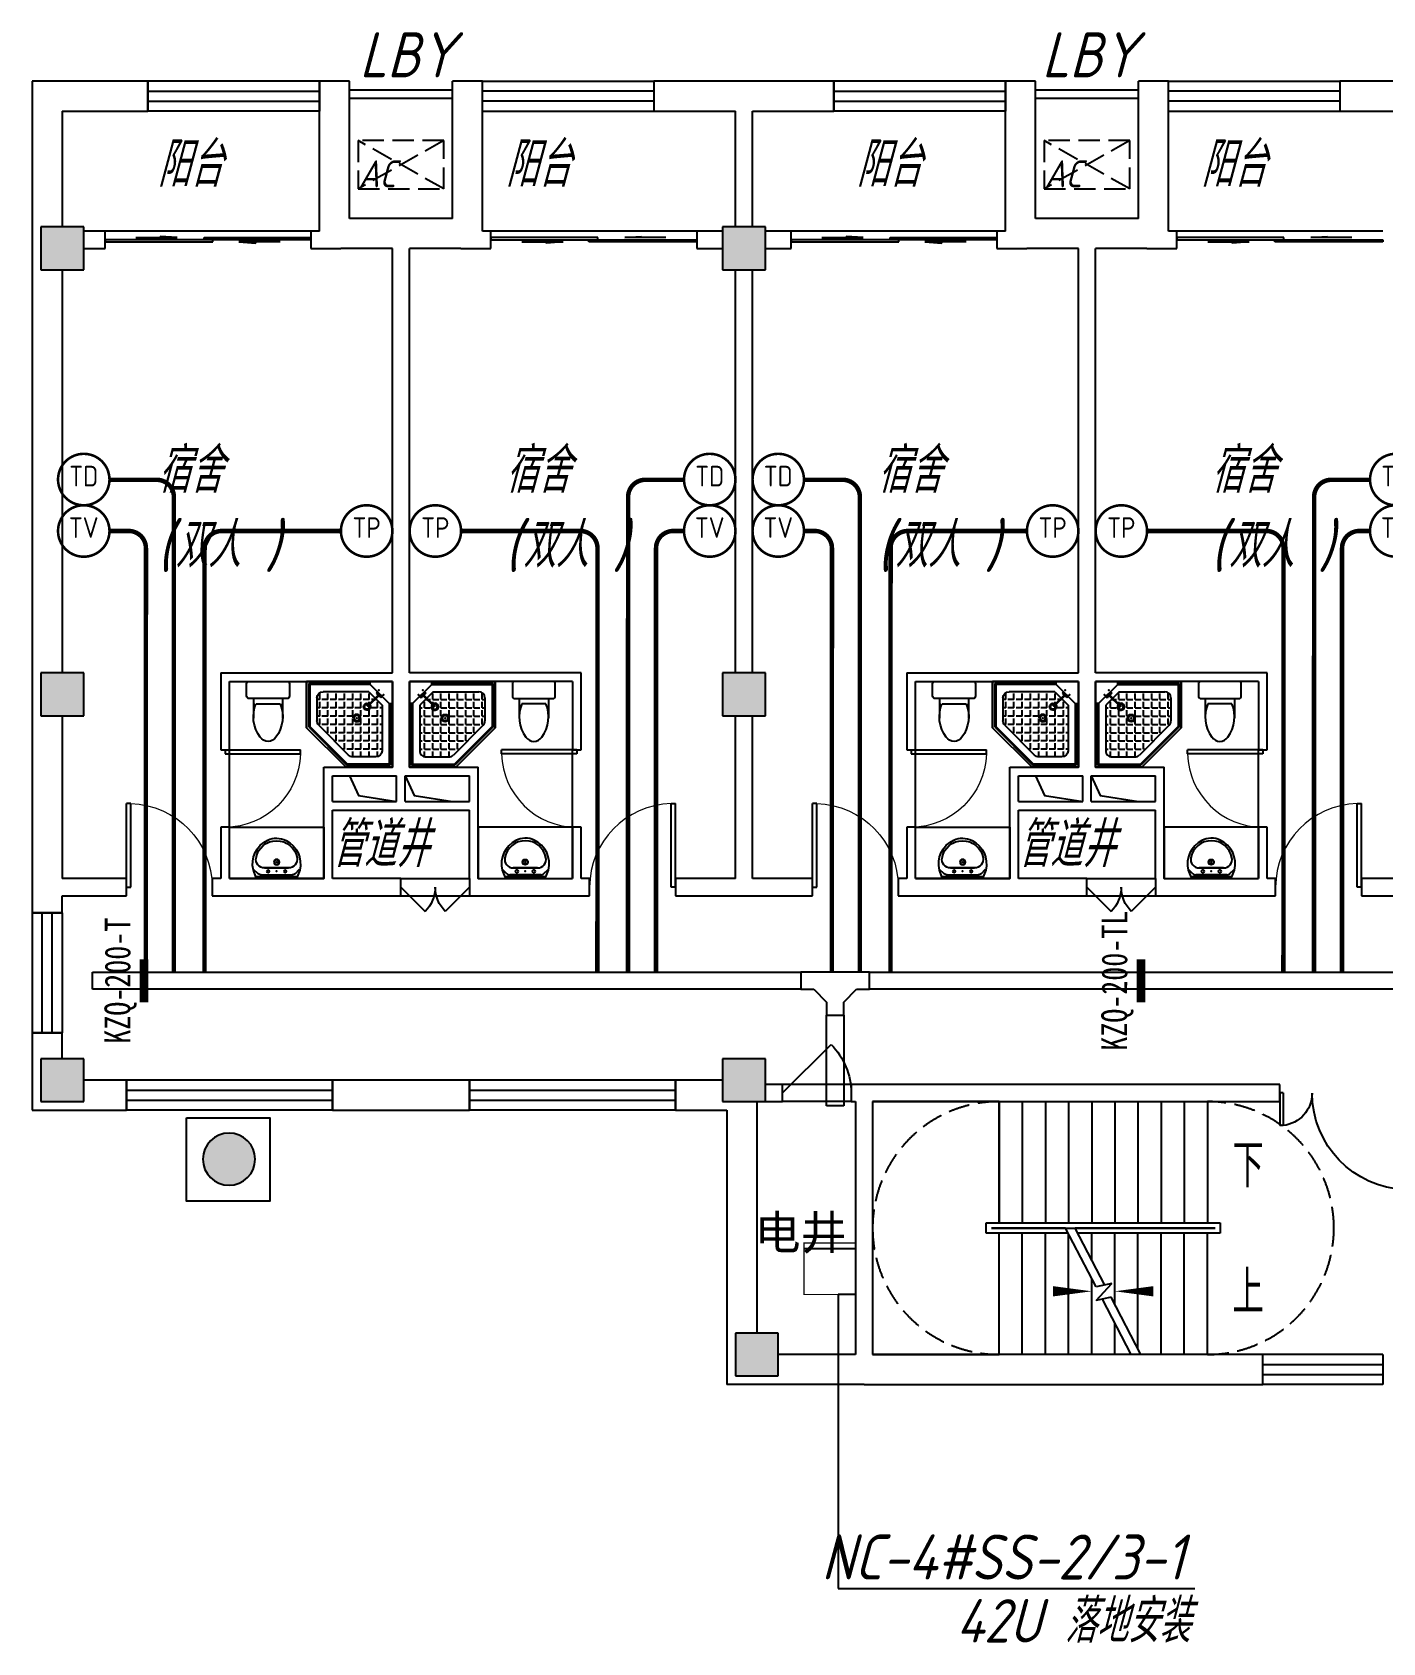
# Model space of a CAD drawing. Extents: x 0 to 2972856, y -1269770 to 0.
# Drawn here: x 2674856 to 2690606, y -1030768 to -1011985 of the extents above; entities that cross this region are included whole.
import ezdxf
from ezdxf.enums import TextEntityAlignment as Align

# ---------------------------------------------------------------- set-up
doc = ezdxf.new("R2010")
doc.units = 0
doc.header["$LTSCALE"] = 1000
doc.header["$PDSIZE"] = 50
doc.linetypes.add('DASH', pattern=[0.35, 0.25, -0.1])
doc.linetypes.add('接地线', pattern=[1.35002, 0.5, -1e-05, 1e-05, 0.5, -0.125, 0.1, -0.125])
for name, color, linetype in [('1-建筑底图', 8, 'Continuous'), ('CABLETRAY_DIM', 3, 'Continuous'), ('CABLETRAY_PDS', 4, 'Continuous'), ('EQUIP-通讯', 3, 'Continuous'), ('PUB_TEXT', 7, 'Continuous'), ('WIRE-综合布线', 4, 'Continuous'), ('抗震支吊架', 2, 'Continuous'), ('洁具', 251, 'Continuous'), ('电-线路-接地网', 6, '接地线'), ('空调外机', 251, 'Continuous'), ('防火分区', 255, 'Continuous')]:
    doc.layers.add(name, color=color, linetype=linetype)
doc.styles.add('_TCH_DIM', font='SIMPLEX', dxfattribs={"bigfont": 'GBCBIG'})
doc.styles.add('_TEL_ATTDEF', font='GBENOR', dxfattribs={"width": 0.8, "height": 3, "bigfont": 'GBCBIG'})
doc.styles.add('_TEL_DIM', font='SIMPLEX', dxfattribs={"width": 0.8, "height": 3.5, "bigfont": 'HZTXT'})
doc.styles.add('kzcad', font='', dxfattribs={"width": 0.8})
doc.styles.get("Standard").update_dxf_attribs({"font": 'gbeitc.shx', "bigfont": 'gbcbig.shx'})
doc.styles.add('黑体', font='')
doc.styles.get('kzcad').set_extended_font_data('SimSun')
doc.styles.get('黑体').set_extended_font_data('SimHei')
doc.linetypes.add('JIEDI', pattern='A,1.25,-0.25,0.25,-0.25,0.625,["/",Standard,S=0.6,R=0,X=0,Y=-0.3],0.625,-0.25,0.25,-0.25', length=4)

# ---------------------------------------------------------------- blocks, each defined once
blk = doc.blocks.new('19寸标准机柜')
at = {"layer": 'CABLETRAY_PDS'}
blk.add_line((-300, 0), (-100, 0), dxfattribs=at)
at = {"layer": '电-线路-接地网', "color": 3, "linetype": 'JIEDI', "const_width": 15}
blk.add_lwpolyline([(-300, 0), (300, 0), (300, -600), (-300, -600)], close=True, dxfattribs=at)
at = {"layer": '电-线路-接地网', "color": 3, "linetype": 'JIEDI'}
blk.add_lwpolyline([(-300, -531), (300, -531)], dxfattribs=at)
blk = doc.blocks.new('$equip$00003204')
at = {"const_width": 0.05}
blk.add_lwpolyline([(0, 0.5, -1), (0, -0.5, -1), (0, 0.5, 0.021884)], format="xyb", dxfattribs=at)
blk.add_circle((0, 0), 0.5)
for p in [(0, 0.5), (-0.5, 0), (0.5, 0), (0, -0.5)]:
    blk.add_point(p)
at = {"color": 7, "style": '_TEL_ATTDEF'}
blk.add_attdef('$TEXT$', text='', height=0.4, dxfattribs=at).set_placement((0, 0), align=Align.MIDDLE_CENTER)
at = {"color": 7, "style": '_TEL_DIM', "flags": 1}
for tag in ['A', 'REMARK']:
    blk.add_attdef(tag, text='', height=0.00002, dxfattribs=at).set_placement((0, 0), align=Align.MIDDLE_CENTER)
blk = doc.blocks.new('$equip$00003208')
at = {"const_width": 0.05}
blk.add_lwpolyline([(0, 0.5, -1), (0, -0.5, -1), (0, 0.5, 0.021884)], format="xyb", dxfattribs=at)
blk.add_circle((0, 0), 0.5)
for p in [(0, 0.5), (-0.5, 0), (0.5, 0), (0, -0.5)]:
    blk.add_point(p)
at = {"color": 7, "style": '_TEL_ATTDEF'}
blk.add_attdef('$TEXT$', text='', height=0.4, dxfattribs=at).set_placement((0, 0), align=Align.MIDDLE_CENTER)
at = {"color": 7, "style": '_TEL_DIM', "flags": 1}
for tag in ['A', 'REMARK']:
    blk.add_attdef(tag, text='', height=0.00002, dxfattribs=at).set_placement((0, 0), align=Align.MIDDLE_CENTER)
blk = doc.blocks.new('$equip$00003209')
at = {"const_width": 0.05}
blk.add_lwpolyline([(0, 0.5, -1), (0, -0.5, -1), (0, 0.5, 0.021884)], format="xyb", dxfattribs=at)
blk.add_circle((0, 0), 0.5)
for p in [(0, 0.5), (-0.5, 0), (0.5, 0), (0, -0.5)]:
    blk.add_point(p)
at = {"color": 7, "style": '_TEL_ATTDEF'}
blk.add_attdef('$TEXT$', text='', height=0.4, dxfattribs=at).set_placement((0, 0), align=Align.MIDDLE_CENTER)
at = {"color": 7, "style": '_TEL_DIM', "flags": 1}
for tag in ['A', 'REMARK']:
    blk.add_attdef(tag, text='', height=0.00002, dxfattribs=at).set_placement((0, 0), align=Align.MIDDLE_CENTER)
blk = doc.blocks.new('A$C2CDD3BEF')
at = {"layer": '防火分区'}
h = blk.add_hatch(color=6, dxfattribs=at)
h.dxf.hatch_style = 1
edge = h.paths.add_edge_path()
edge.add_arc((460, 446), 282, 0, 360)
at = {"layer": '防火分区', "color": 6}
blk.add_lwpolyline([(0, 0), (900, 0), (900, 900), (0, 900)], close=True, dxfattribs=at)
blk.add_circle((460, 446), 282, dxfattribs=at)
blk = doc.blocks.new('1F平面-CAD导入_dwg_Drawing4_t3_dwg_$plan$00001613-474159-1F-927810-1F')
at = {"layer": '洁具'}
for p, q in [((-30, 250), (-170, 250)), ((-200, 170), (-430, 170)), ((-260, -140), (-260, 140)), ((-200, -170), (-200, -220)), ((-170, -250), (-30, -250))]:
    blk.add_line(p, q, dxfattribs=at)
for points in [[(-200, 220), (-200, 170), (-200, -170), (-430, -170)], [(0, -220), (0, 220)]]:
    blk.add_lwpolyline(points, dxfattribs=at)
for centre, radius, start, end in [((-170, 220), 30, 90, 180), ((-30, 220), 30, 0, 90), ((-590, 0), 110, 123.4509, 236.5491), ((-413, -227), 398, 67.4505, 126.6381), ((-413, 227), 398, 233.3619, 292.5495), ((-170, -220), 30, 180, 270), ((-30, -220), 30, 270, 0)]:
    blk.add_arc(centre, radius, start, end, dxfattribs=at)
blk = doc.blocks.new('$lvtry$00000169')
at = {"color": 0}
for p, q in [((259, -36), (259, 0)), ((259, -36), (36, -259)), ((276, -120), (120, -276)), ((144, -151), (291, -298)), ((151, -144), (298, -291)), ((259, -24), (976, -24)), ((259, -36), (964, -36)), ((270, -213), (270, -143)), ((276, -120), (808, -120)), ((366, -213), (366, -143)), ((462, -213), (462, -143)), ((558, -213), (558, -143)), ((655, -213), (655, -143)), ((751, -213), (751, -143)), ((847, -213), (847, -143)), ((964, -36), (976, -24)), ((964, -36), (964, -525)), ((976, -24), (976, -530)), ((36, -259), (0, -259)), ((24, -259), (24, -976)), ((36, -259), (36, -964)), ((120, -276), (120, -808)), ((120, -309), (147, -309)), ((173, -309), (173, -239)), ((173, -309), (243, -309)), ((173, -405), (173, -335)), ((183, -213), (205, -213)), ((220, -213), (243, -213)), ((270, -213), (340, -213)), ((270, -263), (270, -239)), ((270, -405), (270, -335)), ((334, -309), (340, -309)), ((366, -213), (436, -213)), ((366, -309), (366, -239)), ((366, -309), (436, -309)), ((366, -405), (366, -335)), ((462, -213), (532, -213)), ((462, -309), (462, -239)), ((462, -309), (532, -309)), ((462, -405), (462, -335)), ((558, -213), (628, -213)), ((558, -309), (558, -239)), ((558, -309), (628, -309)), ((558, -405), (558, -335)), ((655, -213), (725, -213)), ((655, -309), (655, -239)), ((655, -309), (725, -309)), ((655, -405), (655, -335)), ((751, -213), (821, -213)), ((751, -309), (751, -239)), ((751, -309), (821, -309)), ((751, -405), (751, -335)), ((847, -213), (880, -213)), ((847, -309), (847, -239)), ((847, -309), (880, -309)), ((847, -405), (847, -335)), ((880, -192), (880, -460)), ((120, -405), (147, -405)), ((120, -501), (147, -501)), ((173, -405), (243, -405)), ((173, -501), (173, -431)), ((173, -501), (243, -501)), ((173, -598), (173, -528)), ((270, -405), (340, -405)), ((270, -501), (270, -431)), ((270, -501), (340, -501)), ((270, -598), (270, -528)), ((366, -405), (379, -405)), ((366, -501), (366, -431)), ((366, -501), (436, -501)), ((366, -598), (366, -528)), ((462, -405), (532, -405)), ((462, -501), (462, -431)), ((462, -501), (532, -501)), ((462, -598), (462, -528)), ((859, -511), (511, -859)), ((964, -525), (525, -964)), ((976, -530), (530, -976)), ((558, -405), (628, -405)), ((558, -501), (558, -431)), ((558, -501), (628, -501)), ((558, -598), (558, -528)), ((655, -405), (725, -405)), ((655, -501), (655, -431)), ((655, -501), (725, -501)), ((655, -598), (655, -528)), ((751, -405), (821, -405)), ((751, -501), (751, -431)), ((751, -501), (821, -501)), ((751, -598), (751, -528)), ((847, -405), (880, -405)), ((847, -501), (847, -431)), ((847, -501), (867, -501)), ((964, -525), (976, -530)), ((120, -598), (147, -598)), ((120, -694), (147, -694)), ((173, -598), (243, -598)), ((173, -694), (173, -624)), ((173, -694), (243, -694)), ((173, -790), (173, -720)), ((270, -598), (340, -598)), ((270, -694), (270, -624)), ((270, -694), (340, -694)), ((270, -790), (270, -720)), ((366, -598), (436, -598)), ((366, -694), (366, -624)), ((366, -694), (436, -694)), ((366, -790), (366, -720)), ((462, -598), (532, -598)), ((462, -694), (462, -624)), ((462, -694), (532, -694)), ((462, -790), (462, -720)), ((558, -598), (628, -598)), ((558, -694), (558, -624)), ((558, -694), (628, -694)), ((558, -790), (558, -720)), ((655, -598), (725, -598)), ((655, -694), (655, -624)), ((655, -694), (676, -694)), ((751, -598), (773, -598)), ((120, -790), (147, -790)), ((173, -790), (243, -790)), ((173, -878), (173, -816)), ((192, -880), (460, -880)), ((270, -790), (340, -790)), ((270, -880), (270, -816)), ((366, -790), (436, -790)), ((366, -880), (366, -816)), ((462, -790), (532, -790)), ((462, -880), (462, -816)), ((558, -790), (580, -790)), ((36, -964), (24, -976)), ((24, -976), (530, -976)), ((36, -964), (525, -964)), ((525, -964), (530, -976))]:
    blk.add_line(p, q, dxfattribs=at)
blk.add_lwpolyline([(0, 0), (0, -1000), (540, -1000), (1000, -540), (1000, 0)], close=True)
for points in [[(0, 0), (0, -1000)], [(0, 0), (1000, 0)], [(1000, 0), (1000, -540)], [(136, -190), (148, -178), (132, -162), (121, -174)], [(190, -136), (178, -148), (162, -132), (174, -121)], [(1000, -540), (540, -1000)], [(0, -1000), (540, -1000)]]:
    blk.add_lwpolyline(points, close=True, dxfattribs=at)
for radius in [43.8, 31.1]:
    blk.add_circle((416, -428), radius, dxfattribs=at)
for centre, radius, start, end in [((808, -192), 72, 0, 90), ((296, -296), 40.6, 142.583, 128.4197), ((296, -296), 28.6, 145.828, 125.6599), ((808, -460), 72, 315, 0), ((192, -808), 72, 180, 270), ((460, -808), 72, 270, 315)]:
    blk.add_arc(centre, radius, start, end, dxfattribs=at)
for p in [(103, -156, 0), (156, -102, 0), (416, -428, 0)]:
    blk.add_point(p, dxfattribs=at)
blk = doc.blocks.new('$lvtry$00000178')
at = {"color": 0}
for p, q in [((-238, 0), (238, 0)), ((-214, -36), (-272, -91)), ((-180, -23), (180, -23)), ((-142, -105), (140, -105)), ((140, -105), (-142, -105)), ((216, -37), (268, -91))]:
    blk.add_line(p, q, dxfattribs=at)
blk.add_lwpolyline([(-104, -430, 0.224698), (110, -425, 0.348046), (269, -79), (239, 0), (-241, 0), (-271, -79, 0.356844)], format="xyb", close=True, dxfattribs=at)
for centre, radius in [((-100, -65), 16.3), ((1, -172), 31.6), ((100, -65), 16.3)]:
    blk.add_circle(centre, radius, dxfattribs=at)
at = {"color": 0, "lineweight": 13}
blk.add_circle((1, -172), 23, dxfattribs=at)
at = {"color": 0}
for centre, radius, start, end in [((-142, -205), 100, 90, 190.5602), ((-180, -73), 50, 90, 133.181), ((140, -205), 100, 349.4398, 90), ((180, -73), 50, 44.5607, 90), ((-1, -179), 243, 190.5602, 349.4398)]:
    blk.add_arc(centre, radius, start, end, dxfattribs=at)
for p in [(0, -65), (1, -172)]:
    blk.add_point(p, dxfattribs=at)
blk = doc.blocks.new('A$C70365C93')
at = {"layer": '洁具'}
blk.add_lwpolyline([(-1900, 2300), (-1900, 1700), (-800, 1700), (-800, 2300)], close=True, dxfattribs=at)
blk.add_blockref('$lvtry$00000178', (-1350, 2280), dxfattribs=at)
at = {"layer": '洁具', "rotation": 180}
blk.add_blockref('$lvtry$00000169', (0, 0), dxfattribs=at)
at = {"layer": '洁具', "extrusion": (0, 0, -1), "xscale": -1, "zscale": -1, "rotation": 90}
blk.add_blockref('1F平面-CAD导入_dwg_Drawing4_t3_dwg_$plan$00001613-474159-1F-927810-1F', (1450, 0), dxfattribs=at)
blk = doc.blocks.new('A$Cf5a72a1b')
at = {"layer": '空调外机', "linetype": 'DASH'}
for p, q in [((1000, 563), (0, 0)), ((1000, 0), (0, 563))]:
    blk.add_line(p, q, dxfattribs=at)
blk.add_lwpolyline([(1000, 563), (0, 563), (0, 0), (1000, 0)], close=True, dxfattribs=at)
at = {"layer": 'PUB_TEXT'}
blk.add_text('AC', height=315, dxfattribs=at).set_placement((5, 18))
blk = doc.blocks.new('$WINLIB2D$00000001')
at = {"color": 0}
for points in [[(-0.5, 0.5), (-0.5, -0.5)], [(-0.5, 0.5), (0.5, 0.5)], [(0.5, -0.5), (0.5, 0.5)], [(0.5, 0.1667), (-0.5, 0.1667)], [(0.5, -0.1667), (-0.5, -0.1667)], [(-0.5, -0.5), (0.5, -0.5)]]:
    blk.add_lwpolyline(points, dxfattribs=at)
blk = doc.blocks.new('$DorLib2D$00000131')
at = {"color": 0, "linetype": 'Continuous'}
for p, q in [((0.15, 0.125), (0.2319, 0.1973)), ((0.2319, 0.1973), (0.2319, 0.125)), ((-0.5, 0.125), (-0.5, 0)), ((0.0192, 0.125), (-0.5, 0.125)), ((0.0192, 0), (0.0192, 0.125)), ((0.35, 0.125), (0.15, 0.125)), ((-0.5, 0), (0.0192, 0)), ((-0.024, 0), (0.5, 0)), ((-0.024, -0.125), (-0.024, 0)), ((0.5, 0), (0.5, -0.125)), ((-0.35, -0.125), (-0.15, -0.125)), ((-0.2319, -0.1973), (-0.2319, -0.125)), ((-0.15, -0.125), (-0.2319, -0.1973)), ((0.5, -0.125), (-0.024, -0.125))]:
    blk.add_line(p, q, dxfattribs=at)
blk = doc.blocks.new('$DorLib2D$00000116')
at = {"color": 0}
for p, q in [((-0.5, 0), (-0.146, 0.354)), ((0.5, 0), (0.146, 0.354))]:
    blk.add_line(p, q, dxfattribs=at)
for centre, start, end in [((-0.5, 0), 0, 45), ((0.5, 0), 135, 180)]:
    blk.add_arc(centre, 0.5, start, end, dxfattribs=at)
blk = doc.blocks.new('$DorLib2D$00000001')
for p, q in [((0.45, 0.975), (0.5, 0.975)), ((0.45, 0), (0.45, 0.975)), ((0.5, 0), (0.5, 0.975)), ((0.5, 0), (0.45, 0))]:
    blk.add_line(p, q)
at = {"lineweight": 13}
blk.add_arc((0.475, 0), 0.975, 91.4693, 180, dxfattribs=at)
blk = doc.blocks.new('$DorLib2D$00000114')
at = {"color": 0}
blk.add_line((0.5, 0), (-0.207, 0.707), dxfattribs=at)
blk.add_arc((0.5, 0), 1, 135, 180, dxfattribs=at)
blk = doc.blocks.new('$DorLib2D$00000225')
at = {"color": 0}
for p, q in [((0.475, -0.001), (0.475, 0.752)), ((0.475, 0.752), (0.5, 0.752)), ((0.5, -0.001), (0.5, 0.752)), ((-0.5, 0), (-0.5, 0.252)), ((-0.475, 0.252), (-0.5, 0.252)), ((-0.475, 0), (-0.475, 0.252)), ((-0.475, 0), (-0.5, 0)), ((0.475, -0.001), (0.5, -0.001))]:
    blk.add_line(p, q, dxfattribs=at)
for centre, radius, start, end in [((0.505, -0.002), 0.755, 92.2493, 179.7238), ((-0.501, 0.003), 0.251, 359.7899, 84.0974)]:
    blk.add_arc(centre, radius, start, end, dxfattribs=at)
blk = doc.blocks.new('1-二层建筑底图')
at = {"layer": '1-建筑底图'}
for points in [[(-500, 75700), (-500, 75200), (0, 75200), (0, 75700)], [(7450, 75700), (7450, 75200), (7950, 75200), (7950, 75700)], [(-500, 70500), (-500, 70000), (0, 70000), (0, 70500)], [(7450, 70500), (7450, 70000), (7950, 70000), (7950, 70500)], [(-500, 66000), (-500, 65500), (0, 65500), (0, 66000)], [(7450, 66000), (7450, 65500), (7950, 65500), (7950, 66000)], [(7600, 62800), (7600, 62300), (8100, 62300), (8100, 62800)]]:
    blk.add_hatch(color=256, dxfattribs=at).paths.add_polyline_path(points)
for p, q in [((750, 77400), (-600, 77400)), ((-600, 77400), (-600, 75600)), ((750, 77050), (750, 77400)), ((3100, 77400), (2750, 77400)), ((2750, 77400), (2750, 77050)), ((3100, 75800), (3100, 77400)), ((4300, 75800), (4300, 77400)), ((4650, 77400), (4300, 77400)), ((4650, 77050), (4650, 77400)), ((7700, 77400), (6650, 77400)), ((6650, 77400), (6650, 77050)), ((8750, 77400), (7700, 77400)), ((8750, 77050), (8750, 77400)), ((11100, 77400), (10750, 77400)), ((10750, 77400), (10750, 77050)), ((11100, 75800), (11100, 77400)), ((12300, 75800), (12300, 77400)), ((12650, 77400), (12300, 77400)), ((12650, 77050), (12650, 77400)), ((15700, 77400), (14650, 77400)), ((14650, 77400), (14650, 77050)), ((-250, 77050), (750, 77050)), ((-250, 77050), (-250, 75700)), ((2750, 75650), (2750, 77050)), ((4650, 75650), (4650, 77050)), ((6650, 77050), (7600, 77050)), ((7600, 75700), (7600, 77050)), ((7800, 77050), (8750, 77050)), ((7800, 75700), (7800, 77050)), ((10750, 75650), (10750, 77050)), ((12650, 75650), (12650, 77050)), ((14650, 77050), (15600, 77050)), ((-500, 75700), (-500, 75200)), ((0, 75700), (-500, 75700)), ((0, 75200), (0, 75700)), ((3700, 75800), (3100, 75800)), ((4300, 75800), (3700, 75800)), ((7450, 75700), (7450, 75200)), ((7950, 75700), (7450, 75700)), ((7950, 75200), (7950, 75700)), ((11700, 75800), (11100, 75800)), ((12300, 75800), (11700, 75800)), ((-600, 75600), (-600, 70250)), ((250, 75650), (0, 75650)), ((250, 75450), (250, 75650)), ((2650, 75650), (250, 75650)), ((2750, 75650), (2650, 75650)), ((2650, 75650), (2650, 75450)), ((4750, 75650), (4650, 75650)), ((7150, 75650), (4750, 75650)), ((4750, 75450), (4750, 75650)), ((7450, 75650), (7150, 75650)), ((7150, 75650), (7150, 75450)), ((8250, 75650), (7950, 75650)), ((8250, 75450), (8250, 75650)), ((10650, 75650), (8250, 75650)), ((10750, 75650), (10650, 75650)), ((10650, 75650), (10650, 75450)), ((12750, 75650), (12650, 75650)), ((15150, 75650), (12750, 75650)), ((12750, 75450), (12750, 75650)), ((0, 75450), (250, 75450)), ((2650, 75450), (3000, 75450)), ((3600, 75450), (3000, 75450)), ((3600, 70500), (3600, 75450)), ((4400, 75450), (3800, 75450)), ((3800, 70500), (3800, 75450)), ((4400, 75450), (4750, 75450)), ((7150, 75450), (7450, 75450)), ((7950, 75450), (8250, 75450)), ((10650, 75450), (11000, 75450)), ((11600, 75450), (11000, 75450)), ((11600, 70500), (11600, 75450)), ((12400, 75450), (11800, 75450)), ((11800, 70500), (11800, 75450)), ((12400, 75450), (12750, 75450)), ((-500, 75200), (0, 75200)), ((-250, 75200), (-250, 70500)), ((7450, 75200), (7950, 75200)), ((7600, 70500), (7600, 75200)), ((7800, 70500), (7800, 75200)), ((-500, 70500), (-500, 70000)), ((0, 70500), (-500, 70500)), ((0, 70000), (0, 70500)), ((1600, 70500), (3600, 70500)), ((1600, 70500), (1600, 69600)), ((5800, 70500), (3800, 70500)), ((5800, 69600), (5800, 70500)), ((7450, 70500), (7450, 70000)), ((7950, 70500), (7450, 70500)), ((7950, 70000), (7950, 70500)), ((9600, 70500), (11600, 70500)), ((9600, 70500), (9600, 69600)), ((13800, 70500), (11800, 70500)), ((13800, 69600), (13800, 70500)), ((-600, 70250), (-600, 68000)), ((1700, 70400), (3600, 70400)), ((1700, 69600), (1700, 70400)), ((3600, 69400), (3600, 70400)), ((3800, 69400), (3800, 70400)), ((5700, 70400), (3800, 70400)), ((5700, 70400), (5700, 69600)), ((9700, 70400), (11600, 70400)), ((9700, 69600), (9700, 70400)), ((11600, 69400), (11600, 70400)), ((11800, 69400), (11800, 70400)), ((13700, 70400), (11800, 70400)), ((13700, 70400), (13700, 69600)), ((-500, 70000), (0, 70000)), ((-250, 70000), (-250, 68100)), ((7450, 70000), (7950, 70000)), ((7600, 68100), (7600, 70000)), ((7800, 68100), (7800, 70000)), ((1600, 69600), (1700, 69600)), ((1700, 68700), (1700, 69600)), ((5700, 68700), (5700, 69600)), ((5700, 69600), (5800, 69600)), ((9600, 69600), (9700, 69600)), ((9700, 68700), (9700, 69600)), ((13700, 68700), (13700, 69600)), ((13700, 69600), (13800, 69600)), ((2800, 69400), (3600, 69400)), ((2800, 68900), (2800, 69400)), ((3800, 69400), (4600, 69400)), ((4600, 68900), (4600, 69400)), ((10800, 69400), (11600, 69400)), ((10800, 68900), (10800, 69400)), ((11800, 69400), (12600, 69400)), ((12600, 68900), (12600, 69400)), ((2900, 69300), (3650, 69300)), ((2900, 69000), (2900, 69300)), ((3650, 69000), (3650, 69300)), ((3750, 69300), (4500, 69300)), ((3750, 69000), (3750, 69300)), ((4500, 69000), (4500, 69300)), ((10900, 69300), (11650, 69300)), ((10900, 69000), (10900, 69300)), ((11650, 69000), (11650, 69300)), ((11750, 69300), (12500, 69300)), ((11750, 69000), (11750, 69300)), ((12500, 69000), (12500, 69300)), ((2900, 69000), (3650, 69000)), ((3750, 69000), (4500, 69000)), ((10900, 69000), (11650, 69000)), ((11750, 69000), (12500, 69000)), ((2800, 68100), (2800, 68900)), ((2900, 68900), (3700, 68900)), ((2900, 68100), (2900, 68900)), ((3700, 68900), (4500, 68900)), ((4500, 68100), (4500, 68900)), ((4600, 68100), (4600, 68900)), ((10800, 68100), (10800, 68900)), ((10900, 68900), (11700, 68900)), ((10900, 68100), (10900, 68900)), ((11700, 68900), (12500, 68900)), ((12500, 68100), (12500, 68900)), ((12600, 68100), (12600, 68900)), ((1700, 68700), (1600, 68700)), ((1600, 68700), (1600, 68100)), ((1700, 68100), (1700, 68700)), ((5800, 68700), (5700, 68700)), ((5700, 68700), (5700, 68100)), ((5800, 68100), (5800, 68700)), ((9700, 68700), (9600, 68700)), ((9600, 68700), (9600, 68100)), ((9700, 68100), (9700, 68700)), ((13800, 68700), (13700, 68700)), ((13700, 68700), (13700, 68100)), ((13800, 68100), (13800, 68700)), ((-600, 68000), (-600, 67700)), ((500, 68100), (-250, 68100)), ((500, 67900), (500, 68100)), ((1600, 68100), (1500, 68100)), ((1500, 68100), (1500, 67900)), ((1700, 68100), (2800, 68100)), ((3700, 68100), (2900, 68100)), ((3700, 68100), (4500, 68100)), ((3700, 67900), (3700, 68100)), ((4500, 68100), (4500, 67900)), ((4600, 68100), (5700, 68100)), ((5900, 68100), (5800, 68100)), ((5900, 67900), (5900, 68100)), ((7600, 68100), (6900, 68100)), ((6900, 68100), (6900, 67900)), ((8500, 68100), (7800, 68100)), ((8500, 67900), (8500, 68100)), ((9600, 68100), (9500, 68100)), ((9500, 68100), (9500, 67900)), ((9700, 68100), (10800, 68100)), ((11700, 68100), (10900, 68100)), ((11700, 68100), (12500, 68100)), ((11700, 67900), (11700, 68100)), ((12500, 68100), (12500, 67900)), ((12600, 68100), (13700, 68100)), ((13900, 68100), (13800, 68100)), ((13900, 67900), (13900, 68100)), ((15600, 68100), (14900, 68100)), ((14900, 68100), (14900, 67900)), ((-250, 67700), (-250, 67900)), ((-250, 67900), (500, 67900)), ((1500, 67900), (1600, 67900)), ((1600, 67900), (2800, 67900)), ((2800, 67900), (3700, 67900)), ((3700, 67900), (4500, 67900)), ((4500, 67900), (4600, 67900)), ((4600, 67900), (5800, 67900)), ((5800, 67900), (5900, 67900)), ((6900, 67900), (7700, 67900)), ((7700, 67900), (8500, 67900)), ((9500, 67900), (9600, 67900)), ((9600, 67900), (10800, 67900)), ((10800, 67900), (11700, 67900)), ((11700, 67900), (12500, 67900)), ((12500, 67900), (12600, 67900)), ((12600, 67900), (13800, 67900)), ((13800, 67900), (13900, 67900)), ((14900, 67900), (15700, 67900)), ((-600, 67700), (-250, 67700)), ((-250, 66300), (-600, 66300)), ((-600, 66300), (-600, 65400)), ((-250, 66000), (-250, 66300)), ((-500, 66000), (-500, 65500)), ((0, 66000), (-500, 66000)), ((0, 65500), (0, 66000)), ((7450, 66000), (7450, 65500)), ((7950, 66000), (7450, 66000)), ((7950, 65500), (7950, 66000)), ((500.5, 65750), (0, 65750)), ((500.5, 65400), (500.5, 65750)), ((4500, 65750), (2900.5, 65750)), ((2900.5, 65750), (2900.5, 65400)), ((4500, 65400), (4500, 65750)), ((7450, 65750), (6900, 65750)), ((6900, 65750), (6900, 65400)), ((8150, 65700), (7950, 65700)), ((8150, 65500), (8150, 65700)), ((8950, 65700, 100), (8150, 65700, 100)), ((9100, 65700), (8950, 65700)), ((8950, 65700), (8950, 65500)), ((13950, 65700), (9100, 65700)), ((13950, 65500), (13950, 65700)), ((-600, 65400), (500.5, 65400)), ((-500, 65500), (0, 65500)), ((2900.5, 65400), (4500, 65400)), ((6900, 65400), (7500, 65400)), ((7450, 65500), (7950, 65500)), ((7500, 65400), (7500, 62200)), ((7850, 65500), (7850, 62800)), ((7950, 65500), (8150, 65500)), ((8950, 65500, 100), (8150, 65500, 100)), ((8950, 65500), (9000, 65500)), ((9000, 65500), (9000, 62550)), ((9200, 65500), (9200, 62550)), ((9200, 65500), (13950, 65500)), ((10675, 65500), (9200, 65500)), ((9200, 65500), (9200, 62550)), ((10675, 65500), (13105, 65500)), ((10675, 65500), (10675, 64085)), ((10675, 64085), (10675, 65500)), ((10945, 65500), (10945, 64085)), ((11215, 65500), (11215, 64085)), ((11485, 65500), (11485, 64085)), ((11755, 65500), (11755, 64085)), ((12025, 65500), (12025, 64085)), ((12295, 65500), (12295, 64085)), ((12565, 65500), (12565, 64085)), ((12835, 65500), (12835, 64085)), ((13105, 65500), (13105, 64085)), ((10525, 63965), (10525, 64085)), ((10525, 64085), (13255, 64085)), ((13255, 64085), (13255, 63965)), ((11481.6, 63965), (10525, 63965)), ((11450.4, 64025), (10585, 64025)), ((10585, 64025), (10585, 64025)), ((10585, 64025), (11450.4, 64025)), ((11450.4, 64025), (10675, 64025)), ((10675, 64025), (13105, 64025)), ((10675, 62550), (10675, 63965)), ((10675, 62550), (10675, 63965)), ((10945, 62550), (10945, 63965)), ((11215, 62550), (11215, 63965)), ((11807.2, 63338.3), (11450.4, 64025)), ((11485, 62550), (11485, 63958.5)), ((13105, 64025), (11563.1, 64025)), ((11908.3, 63360.7), (11563.1, 64025)), ((13195, 64025), (11563.1, 64025)), ((11563.1, 64025), (13195, 64025)), ((13255, 63965), (11594.3, 63965)), ((11755, 63655.7), (11755, 63965)), ((12025, 63136.1), (12025, 63965)), ((12295, 62616.5), (12295, 63965)), ((12565, 62550), (12565, 63965)), ((12835, 62550), (12835, 63965)), ((13105, 64025), (13105, 64025)), ((13105, 62550), (13105, 63965)), ((13195, 64025), (13195, 64025)), ((11755, 62550), (11755, 63438.9)), ((11989.6, 63378.6), (11807.2, 63338.3)), ((11807.7, 63180.5), (11989.6, 63378.6)), ((11982, 63218.9), (11807.7, 63180.5)), ((12216.9, 62550), (11880.9, 63196.6)), ((12329.6, 62550), (11982, 63218.9)), ((7600, 62800), (7600, 62300)), ((8100, 62800), (7600, 62800)), ((8100, 62300), (8100, 62800)), ((12025, 62550), (12025, 62919.3)), ((9000, 62550), (8100, 62550)), ((13750, 62550), (9200, 62550)), ((9200, 62550), (10675, 62550)), ((12216.9, 62550), (10675, 62550)), ((13105, 62550), (12329.6, 62550)), ((13750, 62200), (13750, 62550)), ((9100, 62200), (7500, 62200)), ((7600, 62300), (8100, 62300)), ((9100, 62200), (13750, 62200))]:
    blk.add_line(p, q, dxfattribs=at)
at = {"layer": '1-建筑底图', "color": 9, "linetype": 'DASH'}
for p, q in [((9200, 64025), (9200, 64025)), ((14580, 64025), (14580, 64025))]:
    blk.add_line(p, q, dxfattribs=at)
at = {"layer": '1-建筑底图'}
for points in [[(3100, 77300), (4300, 77300)], [(3100, 77200), (4300, 77200)], [(11100, 77300), (12300, 77300)], [(11100, 77200), (12300, 77200)], [(3100, 69300), (3203.6, 69069.7), (3650, 69000)], [(3750, 69300), (3853.6, 69069.7), (4300, 69000)], [(11100, 69300), (11203.6, 69069.7), (11650, 69000)], [(11750, 69300), (11853.6, 69069.7), (12300, 69000)]]:
    blk.add_lwpolyline(points, dxfattribs=at)
at = {"layer": '1-建筑底图', "color": 9, "linetype": 'DASH'}
for points in [[(10675, 65500, 0.4142136), (9200, 64025)], [(13105, 65500, -0.4142136), (14580, 64025)], [(10675, 62550, -0.4142136), (9200, 64025)], [(13105, 62550, 0.4142136), (14580, 64025)]]:
    blk.add_lwpolyline(points, format="xyb", dxfattribs=at)
at = {"layer": '1-建筑底图'}
for points in [[(13240, 64762.5, 0, 0, 0), (9937.5, 64762.5, 0, 0, 0), (9937.5, 63287.5, 0, 0, 0), (11755, 63287.5, 0, 120, 0), (11305, 63287.5, 0, 0, 0)], [(13240, 63287.5, 0, 0, 0), (12025, 63287.5, 0, 120, 0), (12475, 63287.5, 0, 0, 0)]]:
    blk.add_lwpolyline(points, format="xyseb", dxfattribs=at)
for name, p, xscale, yscale, zscale, rotation in [('$WINLIB2D$00000001', (1750, 77225), 2000, 350, 2000, 180), ('$WINLIB2D$00000001', (5650, 77225), -2000, 350, -2000, 180.000000000002), ('$WINLIB2D$00000001', (9750, 77225), 2000, 350, 2000, 179.999999999998), ('$WINLIB2D$00000001', (13650, 77225), -2000, 350, -2000, 179.9999999999959), ('$DorLib2D$00000131', (1450, 75550), 2400, -200, 2400, 180), ('$DorLib2D$00000131', (5950, 75550), -2400, -200, -2400, 180), ('$DorLib2D$00000131', (9450, 75550), 2400, -200, 2400, 180), ('$DorLib2D$00000131', (13950, 75550), -2400, -200, -2400, 180), ('$DorLib2D$00000001', (1650, 69150), 900, -900, 900, 90), ('$DorLib2D$00000001', (5750, 69150), 900, 900, 900, 90), ('$DorLib2D$00000001', (9650, 69150), 900, -900, 900, 90), ('$DorLib2D$00000001', (13750, 69150), 900, 900, 900, 90), ('$WINLIB2D$00000001', (-425, 67000), 1400, 350, 1400, 270.0000000000056), ('$DorLib2D$00000114', (8550, 65600), 800, -800, 200, 180), ('$WINLIB2D$00000001', (1700.5, 65575), 2400, 350, 2400, 179.9999999999996), ('$WINLIB2D$00000001', (5700, 65575), 2400, 350, 2400, 179.9999999999996), ('$DorLib2D$00000225', (14700, 65600), -1500, 1500, 200, 180.0000000000005), ('A$C2CDD3BEF', (1198.6, 65309.8), -1.08, 1.08, 1.08, 180), ('$WINLIB2D$00000001', (14450, 62375), 1400, -350, 1400, 180)]:
    blk.add_blockref(name, p, dxfattribs=dict(at, xscale=xscale, yscale=yscale, zscale=zscale, rotation=rotation))
for p in [(3200.5, 76143.8), (11200.5, 76143.8)]:
    blk.add_blockref('A$Cf5a72a1b', p, dxfattribs=at)
at = {"layer": '1-建筑底图', "xscale": -1, "rotation": 180}
for p in [(3600, 70400), (11600, 70400)]:
    blk.add_blockref('A$C70365C93', p, dxfattribs=at)
at = {"layer": '1-建筑底图', "rotation": 180}
for p in [(3800, 70400), (11800, 70400)]:
    blk.add_blockref('A$C70365C93', p, dxfattribs=at)
at = {"layer": '1-建筑底图'}
for name, p, xscale, yscale, zscale in [('$DorLib2D$00000001', (1000, 68000), -1000, 1000, -1000), ('$DorLib2D$00000001', (6400, 68000), 1000, 1000, 1000), ('$DorLib2D$00000001', (9000, 68000), -1000, 1000, -1000), ('$DorLib2D$00000001', (14400, 68000), 1000, 1000, 1000), ('$DorLib2D$00000116', (4100, 68000), 800, -800, 200), ('$DorLib2D$00000116', (12100, 68000), 800, -800, 200)]:
    blk.add_blockref(name, p, dxfattribs=dict(at, xscale=xscale, yscale=yscale, zscale=zscale))
for s, p in [('LBY', (3214.7, 77445.1)), ('LBY', (11172.4, 77445.1)), ('阳台', (856.7, 76168.1)), ('阳台', (4917.2, 76168.1)), ('阳台', (9007.2, 76168.1)), ('阳台', (13027, 76168.1)), ('宿舍', (856.7, 72600.3)), ('宿舍', (4911.2, 72600.3)), ('宿舍', (9250.7, 72600.3)), ('宿舍', (13140.6, 72600.3)), ('(', (856.7, 71728.2)), ('双人', (1066.7, 71728.2)), (')', (2116.7, 71728.2)), ('(', (4911.2, 71728.2)), ('双人', (5121.2, 71728.2)), (')', (6171.2, 71728.2)), ('(', (9250.7, 71728.2)), ('双人', (9460.7, 71728.2)), (')', (10510.7, 71728.2)), ('(', (13140.6, 71728.2)), ('双人', (13350.6, 71728.2)), (')', (14400.6, 71728.2)), ('管道井', (2885.3, 68237)), ('管道井', (10885.3, 68237))]:
    blk.add_text(s, height=525, dxfattribs=at).set_placement(p)
at = {"layer": '1-建筑底图', "color": 7, "style": '_TCH_DIM'}
for s, p in [('下', (13397.5, 64500)), ('上', (13397.5, 63025))]:
    blk.add_text(s, height=506.4, dxfattribs=at).set_placement(p)
at = {"layer": '1-建筑底图', "style": '黑体'}
blk.add_text('电井', height=394.3, dxfattribs=at).set_placement((7822.7, 63776.1))

msp = doc.modelspace()

# ---------------------------------------------------------------- linework, layer by layer
at = {"layer": 'CABLETRAY_DIM', "linetype": 'ByBlock'}
for p, q in [((2684256, -1026706), (2684256, -1030135)), ((2684256, -1030135), (2688415, -1030135))]:
    msp.add_line(p, q, dxfattribs=at)
at = {"layer": 'CABLETRAY_PDS', "linetype": 'ByBlock'}
for p, q in [((2675560, -1023147), (2675560, -1022947)), ((2675560, -1022947), (2683819, -1022947)), ((2683819, -1022947), (2683819, -1023147)), ((2684619, -1022947), (2683819, -1022947)), ((2683819, -1022947), (2683819, -1023147)), ((2684619, -1023147), (2684619, -1022947)), ((2684619, -1022947), (2771300, -1022947)), ((2684619, -1023147), (2684619, -1022947)), ((2683819, -1023147), (2675560, -1023147)), ((2683819, -1023147), (2683969, -1023147)), ((2683969, -1023147), (2684119, -1023297)), ((2684319, -1023297), (2684469, -1023147)), ((2684469, -1023147), (2684619, -1023147)), ((2771300, -1023147), (2684619, -1023147)), ((2684119, -1023297), (2684119, -1023447)), ((2684119, -1024506), (2684119, -1023447)), ((2684119, -1023447), (2684319, -1023447)), ((2684119, -1023447), (2684319, -1023447)), ((2684319, -1023447), (2684319, -1023297)), ((2684319, -1023447), (2684319, -1024506)), ((2684319, -1024506), (2684119, -1024506))]:
    msp.add_line(p, q, dxfattribs=at)
at = {"layer": 'WIRE-综合布线', "linetype": 'Continuous', "const_width": 52.5}
for points in [[(2675757, -1017205), (2676308, -1017205, -0.414214), (2676508, -1017405), (2676507, -1022947)], [(2682457, -1017205), (2682005, -1017205, 0.414214), (2681805, -1017405), (2681804, -1022947)], [(2683856, -1017205), (2684308, -1017205, -0.414214), (2684508, -1017405), (2684507, -1022947)], [(2690457, -1017205), (2690005, -1017205, 0.414214), (2689805, -1017405), (2689804, -1022947)], [(2675757, -1017802), (2675982, -1017802, -0.414214), (2676182, -1018002), (2676181, -1022947)], [(2676865, -1022947), (2676866, -1018002, -0.414214), (2677066, -1017802), (2678456, -1017802)], [(2681447, -1022947), (2681448, -1018002, 0.414214), (2681248, -1017802), (2679857, -1017802)], [(2682457, -1017802), (2682331, -1017802, 0.414214), (2682131, -1018002), (2682130, -1022947)], [(2683856, -1017802), (2683982, -1017802, -0.414214), (2684182, -1018002), (2684181, -1022947)], [(2684865, -1022947), (2684866, -1018002, -0.414214), (2685066, -1017802), (2686456, -1017802)], [(2689447, -1022947), (2689448, -1018002, 0.414214), (2689248, -1017802), (2687857, -1017802)], [(2690457, -1017802), (2690331, -1017802, 0.414214), (2690131, -1018002), (2690130, -1022947)]]:
    msp.add_lwpolyline(points, format="xyb", dxfattribs=at)
at = {"layer": '抗震支吊架', "color": 2, "const_width": 100}
for points in [[(2676160, -1023297), (2676160, -1022797)], [(2687785, -1023297), (2687785, -1022797)]]:
    msp.add_lwpolyline(points, dxfattribs=at)

# ---------------------------------------------------------------- block references
at = {"layer": '1-建筑底图', "linetype": 'ByBlock'}
msp.add_blockref('1-二层建筑底图', (2675456, -1089956), dxfattribs=at)
msp.add_blockref('1-二层建筑底图', (2675456, -1089956), dxfattribs=at)
at = {"layer": 'EQUIP-通讯', "linetype": 'JIEDI'}
ref = msp.add_blockref('$equip$00003209', (2675457, -1017202), dxfattribs=dict(at, xscale=-600, yscale=600, zscale=600, rotation=180))
ref.add_attrib('$TEXT$', 'TD', dxfattribs={"layer": '0', "color": 7, "height": 240, "style": '_TEL_ATTDEF'}).set_placement((2675457, -1017162), align=Align.MIDDLE_CENTER)
ref = msp.add_blockref('$equip$00003209', (2682757, -1017202), dxfattribs=dict(at, xscale=600, yscale=600, zscale=600, rotation=180))
ref.add_attrib('$TEXT$', 'TD', dxfattribs={"layer": '0', "color": 7, "height": 240, "style": '_TEL_ATTDEF'}).set_placement((2682757, -1017162), align=Align.MIDDLE_CENTER)
ref = msp.add_blockref('$equip$00003209', (2683556, -1017202), dxfattribs=dict(at, xscale=-600, yscale=600, zscale=600, rotation=180))
ref.add_attrib('$TEXT$', 'TD', dxfattribs={"layer": '0', "color": 7, "height": 240, "style": '_TEL_ATTDEF'}).set_placement((2683556, -1017162), align=Align.MIDDLE_CENTER)
ref = msp.add_blockref('$equip$00003209', (2690757, -1017202), dxfattribs=dict(at, xscale=600, yscale=600, zscale=600, rotation=180))
ref.add_attrib('$TEXT$', 'TD', dxfattribs={"layer": '0', "color": 7, "height": 240, "style": '_TEL_ATTDEF'}).set_placement((2690757, -1017162), align=Align.MIDDLE_CENTER)
ref = msp.add_blockref('$equip$00003204', (2675457, -1017802), dxfattribs=dict(at, xscale=-600, yscale=600, zscale=600, rotation=180))
ref.add_attrib('$TEXT$', 'TV', dxfattribs={"layer": '0', "color": 7, "height": 240, "style": '_TEL_ATTDEF'}).set_placement((2675457, -1017762), align=Align.MIDDLE_CENTER)
ref = msp.add_blockref('$equip$00003208', (2678756, -1017802), dxfattribs=dict(at, xscale=-600, yscale=600, zscale=600, rotation=180))
ref.add_attrib('$TEXT$', 'TP', dxfattribs={"layer": '0', "color": 7, "height": 240, "style": '_TEL_ATTDEF'}).set_placement((2678756, -1017762), align=Align.MIDDLE_CENTER)
ref = msp.add_blockref('$equip$00003208', (2679557, -1017802), dxfattribs=dict(at, xscale=600, yscale=600, zscale=600, rotation=180))
ref.add_attrib('$TEXT$', 'TP', dxfattribs={"layer": '0', "color": 7, "height": 240, "style": '_TEL_ATTDEF'}).set_placement((2679557, -1017762), align=Align.MIDDLE_CENTER)
ref = msp.add_blockref('$equip$00003204', (2682757, -1017802), dxfattribs=dict(at, xscale=600, yscale=600, zscale=600, rotation=180))
ref.add_attrib('$TEXT$', 'TV', dxfattribs={"layer": '0', "color": 7, "height": 240, "style": '_TEL_ATTDEF'}).set_placement((2682757, -1017762), align=Align.MIDDLE_CENTER)
ref = msp.add_blockref('$equip$00003204', (2683556, -1017802), dxfattribs=dict(at, xscale=-600, yscale=600, zscale=600, rotation=180))
ref.add_attrib('$TEXT$', 'TV', dxfattribs={"layer": '0', "color": 7, "height": 240, "style": '_TEL_ATTDEF'}).set_placement((2683556, -1017762), align=Align.MIDDLE_CENTER)
ref = msp.add_blockref('$equip$00003208', (2686756, -1017802), dxfattribs=dict(at, xscale=-600, yscale=600, zscale=600, rotation=180))
ref.add_attrib('$TEXT$', 'TP', dxfattribs={"layer": '0', "color": 7, "height": 240, "style": '_TEL_ATTDEF'}).set_placement((2686756, -1017762), align=Align.MIDDLE_CENTER)
ref = msp.add_blockref('$equip$00003208', (2687557, -1017802), dxfattribs=dict(at, xscale=600, yscale=600, zscale=600, rotation=180))
ref.add_attrib('$TEXT$', 'TP', dxfattribs={"layer": '0', "color": 7, "height": 240, "style": '_TEL_ATTDEF'}).set_placement((2687557, -1017762), align=Align.MIDDLE_CENTER)
ref = msp.add_blockref('$equip$00003204', (2690757, -1017802), dxfattribs=dict(at, xscale=600, yscale=600, zscale=600, rotation=180))
ref.add_attrib('$TEXT$', 'TV', dxfattribs={"layer": '0', "color": 7, "height": 240, "style": '_TEL_ATTDEF'}).set_placement((2690757, -1017762), align=Align.MIDDLE_CENTER)
at = {"layer": '电-线路-接地网', "linetype": 'ByBlock', "rotation": 180}
msp.add_blockref('19寸标准机柜', (2684156, -1026706), dxfattribs=at)

# ---------------------------------------------------------------- texts
at = {"layer": 'CABLETRAY_DIM', "color": 7, "linetype": 'ByBlock'}
for s, height, p in [('NC-4#SS-2/3-1', 525, (2684058, -1030030)), ('42U 落地安装', 506.4, (2685630, -1030765))]:
    msp.add_text(s, height=height, dxfattribs=at).set_placement(p)
at = {"layer": '抗震支吊架', "color": 2, "style": 'kzcad', "width": 0.8}
for s, p in [('KZQ-200-T', (2676000, -1023047)), ('KZQ-200-TL', (2687625, -1023047))]:
    msp.add_text(s, height=300, rotation=89.8854, dxfattribs=at).set_placement(p, align=Align.CENTER)

doc.saveas('drawing.dxf')
